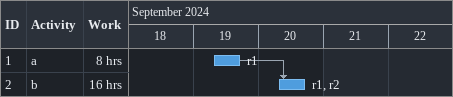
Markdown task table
| ID | Task | Start | Finish | Predecessors | Resources | Work (h) |
|---|---|---|---|---|---|---|
| 1 | a | 2024-09-19 | 2024-09-19 |  | r1 | 8 |
| 2 | b | 2024-09-20 | 2024-09-20 | 1 | r1, r2 | 16 |
